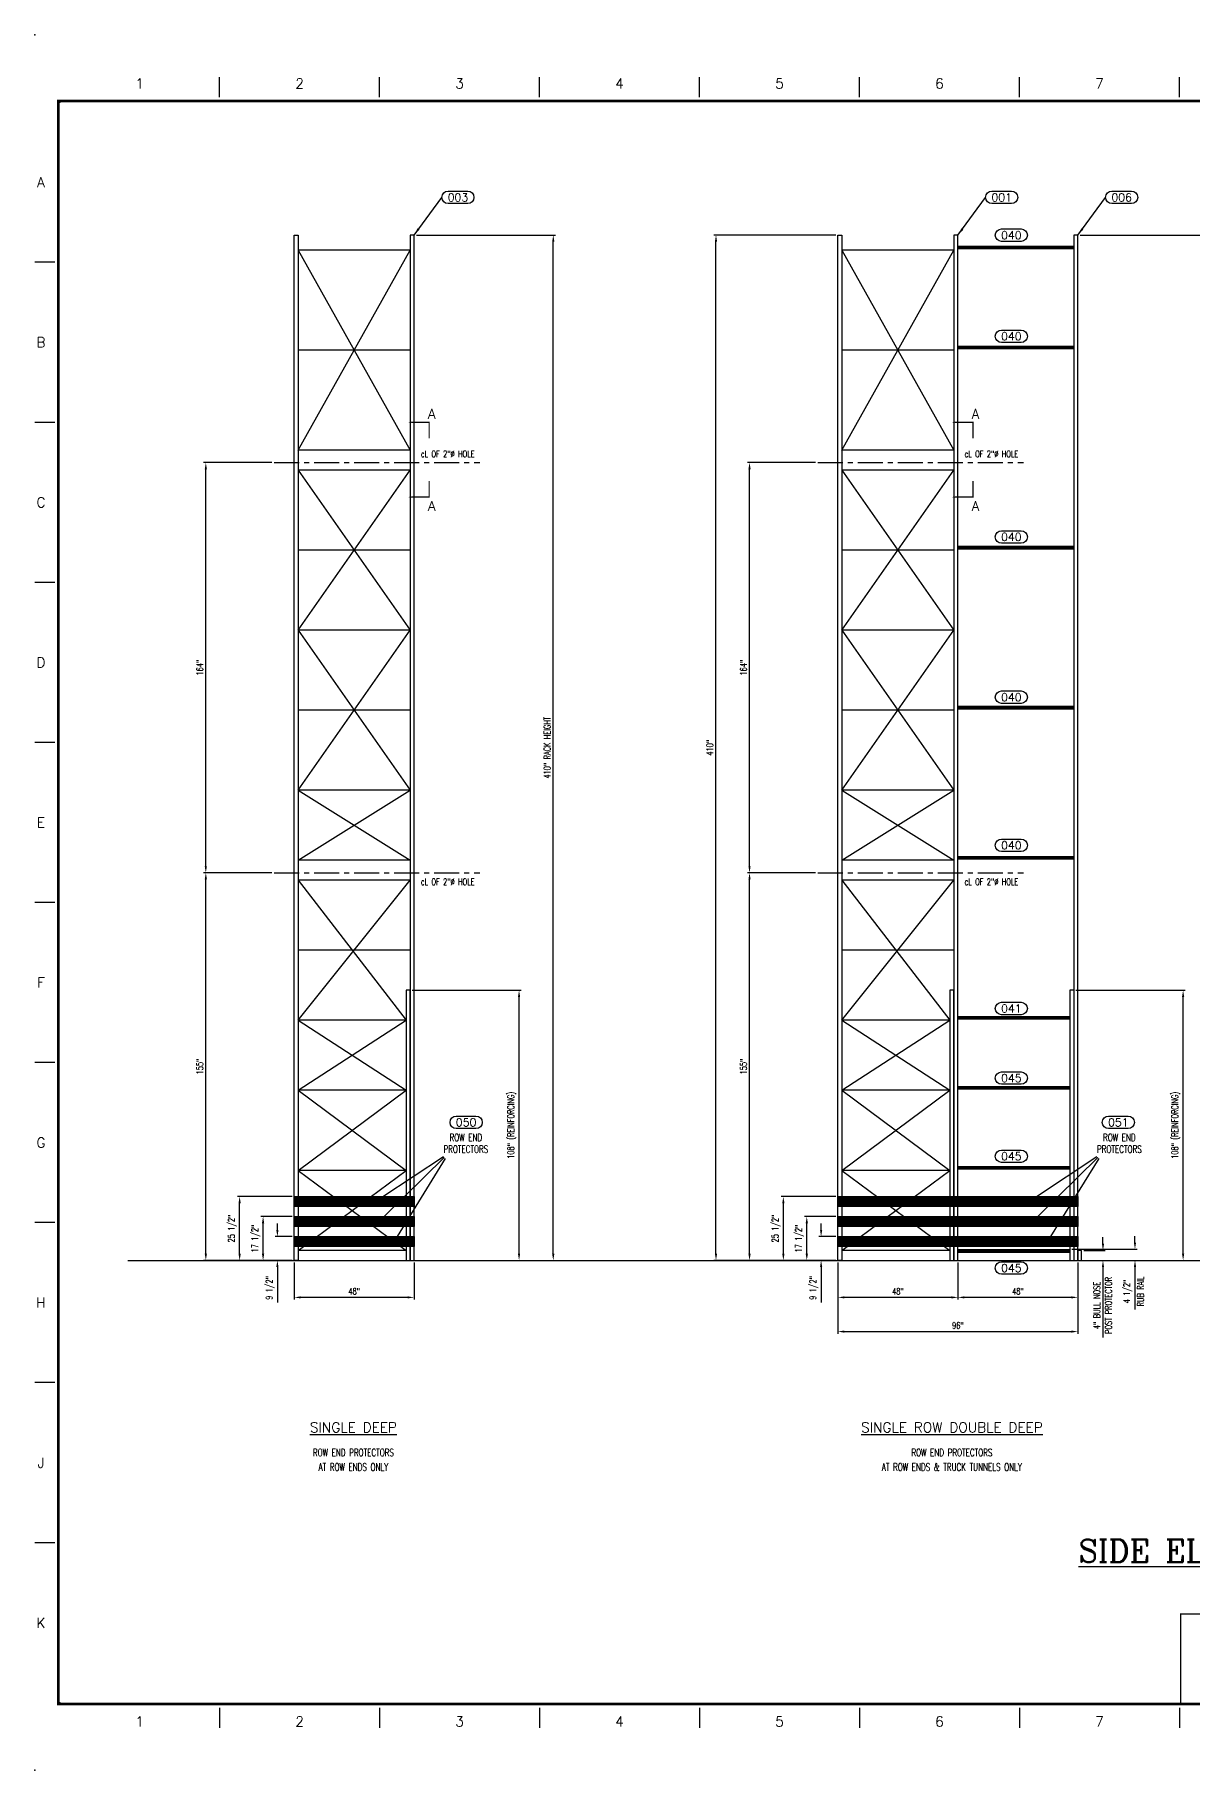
# Model space of a CAD drawing. Extents: x -10 to 1034, y -27 to 667.
# Drawn here: x -10 to 453, y -27 to 667 of the extents above; entities that cross this region are included whole.
import ezdxf
from ezdxf.enums import TextEntityAlignment as Align

# ---------------------------------------------------------------- set-up
doc = ezdxf.new("R2010")
doc.units = 0
doc.header["$LTSCALE"] = 8
doc.header["$MEASUREMENT"] = 0
doc.linetypes.add('CENTER', pattern=[2, 1.25, -0.25, 0.25, -0.25])
doc.linetypes.add('PHANTOM', pattern=[2.5, 1.25, -0.25, 0.25, -0.25, 0.25, -0.25])
doc.layers.get('0').update_dxf_attribs({"linetype": 'CONTINUOUS'})
doc.layers.get('DEFPOINTS').update_dxf_attribs({"linetype": 'CONTINUOUS'})
for name, color, linetype in [('BORD', 8, 'CONTINUOUS'), ('CENTERL', 135, 'CENTER'), ('FDIM', 2, 'CONTINUOUS'), ('OBJGREEN', 3, 'CONTINUOUS'), ('OBJRED', 1, 'CONTINUOUS'), ('OBJTHIN', 11, 'CONTINUOUS'), ('PHANTOML', 205, 'PHANTOM'), ('TEXTL', 2, 'CONTINUOUS'), ('THK', 140, 'CONTINUOUS')]:
    doc.layers.add(name, color=color, linetype=linetype)
doc.styles.add('2THIRDS', font='romans.shx', dxfattribs={"width": 0.7})
doc.styles.add('COMPLEX', font='complex')
doc.styles.add('ITALIC', font='italic')
doc.styles.add('ITALICT', font='italict', dxfattribs={"height": 24})
doc.styles.add('ROMAND', font='romand.shx')
doc.styles.add('SCRIPTC', font='SCRIPTC')
doc.styles.add('SIMPLEX', font='simplex.shx')
doc.dimstyles.new('2TFR32', dxfattribs={"dimscale": 28, "dimtxt": 0.0938, "dimasz": 0.09375, "dimexe": 0.03125, "dimexo": 0.03125, "dimgap": 0.03125, "dimtad": 1, "dimdec": 5, "dimzin": 1, "dimdsep": 46, "dimlunit": 5, "dimtxsty": '2THIRDS', "dimcen": 0.09375, "dimclrd": 256, "dimclre": 256, "dimclrt": 256, "dimadec": 0, "dimazin": 0, "dimtfac": 0.75, "dimtdec": 4, "dimtofl": 0, "dimtmove": 0, "dimatfit": 0, "dimfxl": 0, "dimfrac": 2, "dimtolj": 1, "dimtzin": 0, "dimarcsym": 0})
doc.dimstyles.new('2tfrac32$7', dxfattribs={"dimscale": 32, "dimtxt": 0.0938, "dimasz": 0.0938, "dimexe": 0.0625, "dimexo": 0.0625, "dimgap": 0.01, "dimtad": 0, "dimdec": 5, "dimzin": 1, "dimdsep": 46, "dimlunit": 5, "dimtxsty": '2THIRDS', "dimcen": 0.09375, "dimclrd": 256, "dimclre": 256, "dimclrt": 256, "dimadec": 0, "dimazin": 0, "dimtfac": 0.75, "dimtdec": 4, "dimtofl": 0, "dimtmove": 0, "dimatfit": 0, "dimfxl": 0, "dimfrac": 2, "dimtolj": 1, "dimtzin": 0, "dimarcsym": 0})

# ---------------------------------------------------------------- blocks, each defined once
blk = doc.blocks.new('sbord_d')
at = {"layer": 'BORD'}
for p, q in [((2, 20.062), (2, 20.312)), ((4, 20.062), (4, 20.312)), ((6, 20.062), (6, 20.312)), ((8, 20.062), (8, 20.312)), ((10, 20.062), (10, 20.312)), ((12, 20.062), (12, 20.312)), ((14, 20.062), (14, 20.312)), ((-0.062, 18), (-0.312, 18)), ((-0.062, 16), (-0.312, 16)), ((-0.062, 14), (-0.312, 14)), ((-0.062, 12), (-0.312, 12)), ((-0.062, 10), (-0.312, 10)), ((-0.062, 8), (-0.312, 8)), ((-0.062, 6), (-0.312, 6)), ((-0.062, 4), (-0.312, 4)), ((-0.062, 2), (-0.312, 2)), ((2, -0.062), (2, -0.312)), ((4, -0.062), (4, -0.312)), ((6, -0.062), (6, -0.312)), ((8, -0.062), (8, -0.312)), ((10, -0.062), (10, -0.312)), ((12, -0.062), (12, -0.312)), ((14, -0.062), (14, -0.312))]:
    blk.add_line(p, q, dxfattribs=at)
at = {"layer": 'BORD', "const_width": 0.0313}
blk.add_lwpolyline([(-0.016, -0.016), (32.016, -0.016), (32.016, 20.016), (-0.016, 20.016)], close=True, dxfattribs=at)
at = {"layer": 'BORD', "const_width": 0.0156}
blk.add_lwpolyline([(18.016, 1.109), (14.016, 1.109), (14.016, -0.016)], dxfattribs=at)
at = {"layer": 'TEXTL'}
for p in [(-0.312, 20.844), (0, 20), (0, 0), (-0.312, -0.844)]:
    blk.add_point(p, dxfattribs=at)
at = {"layer": 'BORD', "style": 'ROMAND'}
for s, p in [('1', (1, 20.234)), ('2', (3, 20.234)), ('3', (5, 20.234)), ('4', (7, 20.234)), ('5', (9, 20.234)), ('6', (11, 20.234)), ('7', (13, 20.234)), ('A', (-0.234, 19)), ('B', (-0.234, 17)), ('C', (-0.234, 15)), ('D', (-0.234, 13)), ('E', (-0.234, 11)), ('F', (-0.234, 9)), ('G', (-0.234, 7)), ('H', (-0.234, 5)), ('J', (-0.234, 3)), ('K', (-0.234, 1)), ('1', (1, -0.234)), ('2', (3, -0.234)), ('3', (5, -0.234)), ('4', (7, -0.234)), ('5', (9, -0.234)), ('6', (11, -0.234)), ('7', (13, -0.234))]:
    blk.add_text(s, height=0.125, dxfattribs=at).set_placement(p, align=Align.MIDDLE)
at = {"layer": 'TEXTL', "flags": 8}
for tag, height, style, p in [('TITLE1', 0.156, 'COMPLEX', (30.266, 2.776)), ('TITLE2', 0.156, 'COMPLEX', (30.266, 2.443)), ('CHK', 0.0938, 'SIMPLEX', (29.828, 0.883)), ('APP', 0.0938, 'SIMPLEX', (30.703, 0.883)), ('JOB#', 0.125, 'ROMAND', (30.12, 0.133)), ('SHT', 0.125, 'ROMAND', (31.193, 0.133)), ('REV', 0.125, 'ROMAND', (31.789, 0.133))]:
    blk.add_attdef(tag, text='', height=height, dxfattribs=dict(at, style=style)).set_placement(p, align=Align.MIDDLE)
for tag, height, style, width, p, p2 in [('CUSTOMER', 0.156, 'ITALICT', 2.333901, (28.655, 1.697), (31.867, 1.697)), ('CAPP', 0.0781, 'SIMPLEX', 1.292308, (27.588, 0.944), (27.963, 0.944)), ('CDT', 0.0781, 'SIMPLEX', 1.866, (28.071, 0.943), (28.46, 0.943)), ('SCALE', 0.0938, 'SIMPLEX', 1.702732, (31.234, 0.837), (31.941, 0.837)), ('BAPP', 0.0781, 'SIMPLEX', 1.292308, (27.588, 0.683), (27.963, 0.683)), ('BDT', 0.0781, 'SIMPLEX', 1.866, (28.071, 0.683), (28.46, 0.683)), ('AAPP', 0.0781, 'SIMPLEX', 1.275949, (27.588, 0.443), (27.963, 0.443)), ('ADT', 0.0781, 'SIMPLEX', 1.833263, (28.071, 0.443), (28.46, 0.443)), ('DATE', 0.0938, 'ITALIC', 1.795034, (28.609, 0.462), (29.315, 0.462)), ('CHKDT', 0.0938, 'SIMPLEX', 1.555556, (29.484, 0.462), (30.172, 0.462)), ('APPDT', 0.0938, 'SIMPLEX', 1.555556, (30.359, 0.462), (31.047, 0.462)), ('PLOT#', 0.0938, 'SIMPLEX', 8.555556, (31.234, 0.462), (31.922, 0.462))]:
    blk.add_attdef(tag, text='', height=height, dxfattribs=dict(at, style=style, width=width)).set_placement(p, p2, align=Align.FIT)
for tag, height, style, p in [('LOCATION', 0.125, 'COMPLEX', (30.266, 1.364)), ('REVC', 0.0781, 'SIMPLEX', (20.259, 0.945)), ('CBY', 0.0781, 'ROMAND', (26.755, 0.943)), ('CCHK', 0.0781, 'SIMPLEX', (27.255, 0.943)), ('REVB', 0.0781, 'SIMPLEX', (20.259, 0.695)), ('BBY', 0.0781, 'ROMAND', (26.755, 0.683)), ('BCHK', 0.0781, 'SIMPLEX', (27.255, 0.683)), ('REVA', 0.0781, 'SIMPLEX', (20.259, 0.445)), ('ABY', 0.0781, 'ROMAND', (26.755, 0.443)), ('ACHK', 0.0781, 'SIMPLEX', (27.255, 0.443))]:
    blk.add_attdef(tag, text='', height=height, dxfattribs=dict(at, style=style)).set_placement(p, align=Align.CENTER)
for tag, p, height, style in [('REVCDESC', (20.625, 0.943), 0.0781, 'SIMPLEX'), ('DRBY', (28.593, 0.821), 0.125, 'SCRIPTC'), ('REVBDESC', (20.625, 0.683), 0.0781, 'SIMPLEX'), ('REVADESC', (20.625, 0.443), 0.0781, 'SIMPLEX'), ('DWG#', (30.055, -0.566), 0.0938, 'ROMAND')]:
    blk.add_attdef(tag, p, '', height=height, dxfattribs=dict(at, style=style))
blk = doc.blocks.new('*D33')
at = {"layer": 'DEFPOINTS', "color": 0}
for p in [(311.37, 186.39), (304.65, 176.89), (311.37, 176.89)]:
    blk.add_point(p, dxfattribs=at)
at = {"layer": 'FDIM', "lineweight": -2}
for p, q in [((304.65, 189.02), (304.65, 191.64)), ((310.49, 186.39), (303.78, 186.39)), ((310.49, 176.89), (303.78, 176.89)), ((304.65, 174.27), (304.65, 160.09))]:
    blk.add_line(p, q, dxfattribs=at)
at = {"layer": 'FDIM'}
for points in [[(304.22, 189.02), (305.09, 189.02), (304.65, 186.39)], [(304.22, 174.27), (305.09, 174.27), (304.65, 176.89)]]:
    blk.add_solid(points, dxfattribs=at)
at = {"layer": 'FDIM', "insert": (301.78, 165.87), "char_height": 2.626, "attachment_point": 5, "rotation": 90, "style": '2THIRDS'}
blk.add_mtext('\\A1;9 1/2"', dxfattribs=at)
blk = doc.blocks.new('*D32')
at = {"layer": 'DEFPOINTS', "color": 0}
for p in [(298.92, 194.39), (311.37, 194.39), (311.37, 176.89)]:
    blk.add_point(p, dxfattribs=at)
at = {"layer": 'FDIM', "lineweight": -2}
for p, q in [((310.49, 194.39), (298.05, 194.39)), ((298.92, 179.52), (298.92, 191.77)), ((310.49, 176.89), (298.05, 176.89))]:
    blk.add_line(p, q, dxfattribs=at)
at = {"layer": 'FDIM'}
for points in [[(298.48, 191.77), (299.36, 191.77), (298.92, 194.39)], [(298.48, 179.52), (299.36, 179.52), (298.92, 176.89)]]:
    blk.add_solid(points, dxfattribs=at)
at = {"layer": 'FDIM', "insert": (296.04, 185.64), "char_height": 2.6264, "attachment_point": 5, "rotation": 90, "style": '2THIRDS'}
blk.add_mtext('\\A1;17 1/2"', dxfattribs=at)
blk = doc.blocks.new('*D31')
at = {"layer": 'DEFPOINTS', "color": 0}
for p in [(289.54, 202.39), (311.37, 202.39), (311.37, 176.89)]:
    blk.add_point(p, dxfattribs=at)
at = {"layer": 'FDIM', "lineweight": -2}
for p, q in [((310.49, 202.39), (288.67, 202.39)), ((289.54, 179.52), (289.54, 199.77)), ((310.49, 176.89), (288.67, 176.89))]:
    blk.add_line(p, q, dxfattribs=at)
at = {"layer": 'FDIM'}
for points in [[(289.11, 199.77), (289.98, 199.77), (289.54, 202.39)], [(289.11, 179.52), (289.98, 179.52), (289.54, 176.89)]]:
    blk.add_solid(points, dxfattribs=at)
at = {"layer": 'FDIM', "insert": (286.67, 189.64), "char_height": 2.6264, "attachment_point": 5, "rotation": 90, "style": '2THIRDS'}
blk.add_mtext('\\A1;25 1/2"', dxfattribs=at)
blk = doc.blocks.new('*D30')
at = {"layer": 'DEFPOINTS', "color": 0}
for p in [(408.87, 180.89), (408.87, 176.89), (417.42, 176.89)]:
    blk.add_point(p, dxfattribs=at)
at = {"layer": 'FDIM', "lineweight": -2}
for p, q in [((409.74, 180.89), (418.3, 180.89)), ((417.42, 183.52), (417.42, 186.14)), ((409.74, 176.89), (418.3, 176.89)), ((417.42, 174.27), (417.42, 146.08))]:
    blk.add_line(p, q, dxfattribs=at)
at = {"layer": 'FDIM'}
for points in [[(416.99, 183.52), (417.86, 183.52), (417.42, 180.89)], [(416.99, 174.27), (417.86, 174.27), (417.42, 176.89)]]:
    blk.add_solid(points, dxfattribs=at)
at = {"layer": 'FDIM', "char_height": 2.6264, "attachment_point": 5, "rotation": 90, "style": '2THIRDS'}
for s, insert in [('\\A1;4" BULL NOSE', (414.99, 158.86)), ('\\A1;POST PROTECTOR', (419.61, 158.86))]:
    blk.add_mtext(s, dxfattribs=dict(at, insert=insert))
blk = doc.blocks.new('*D29')
at = {"layer": 'DEFPOINTS', "color": 0}
for p in [(404.12, 181.39), (407.37, 176.89), (430.23, 176.89)]:
    blk.add_point(p, dxfattribs=at)
at = {"layer": 'FDIM', "lineweight": -2}
for p, q in [((404.99, 181.39), (431.1, 181.39)), ((430.23, 184.02), (430.23, 186.64)), ((408.24, 176.89), (431.1, 176.89)), ((430.23, 174.27), (430.23, 157.29))]:
    blk.add_line(p, q, dxfattribs=at)
at = {"layer": 'FDIM'}
for points in [[(429.79, 184.02), (430.67, 184.02), (430.23, 181.39)], [(429.79, 174.27), (430.67, 174.27), (430.23, 176.89)]]:
    blk.add_solid(points, dxfattribs=at)
at = {"layer": 'FDIM', "attachment_point": 5, "rotation": 90, "style": '2THIRDS'}
for s, insert, char_height in [('\\A1;4 1/2"', (427.35, 164.46), 2.626), ('\\A1;RUB RAIL', (432.42, 164.46), 2.6264)]:
    blk.add_mtext(s, dxfattribs=dict(at, insert=insert, char_height=char_height))
blk = doc.blocks.new('*D28')
at = {"layer": 'DEFPOINTS', "color": 0}
for p in [(311.37, 176.89), (407.37, 176.89), (407.37, 148.42)]:
    blk.add_point(p, dxfattribs=at)
at = {"layer": 'FDIM', "lineweight": -2}
for p, q in [((311.37, 176.02), (311.37, 147.54)), ((407.37, 176.02), (407.37, 147.54)), ((313.99, 148.42), (404.74, 148.42))]:
    blk.add_line(p, q, dxfattribs=at)
at = {"layer": 'FDIM'}
for points in [[(313.99, 148.86), (313.99, 147.98), (311.37, 148.42)], [(404.74, 148.86), (404.74, 147.98), (407.37, 148.42)]]:
    blk.add_solid(points, dxfattribs=at)
at = {"layer": 'FDIM', "insert": (359.37, 150.86), "char_height": 2.626, "attachment_point": 5, "style": '2THIRDS'}
blk.add_mtext('\\A1;96"', dxfattribs=at)
blk = doc.blocks.new('*D27')
at = {"layer": 'DEFPOINTS', "color": 0}
for p in [(311.37, 176.89), (359.37, 176.89), (311.37, 162.1)]:
    blk.add_point(p, dxfattribs=at)
at = {"layer": 'FDIM', "lineweight": -2}
for p, q in [((311.37, 176.02), (311.37, 161.22)), ((359.37, 176.02), (359.37, 161.22)), ((356.74, 162.1), (313.99, 162.1))]:
    blk.add_line(p, q, dxfattribs=at)
at = {"layer": 'FDIM'}
for points in [[(313.99, 162.53), (313.99, 161.66), (311.37, 162.1)], [(356.74, 162.53), (356.74, 161.66), (359.37, 162.1)]]:
    blk.add_solid(points, dxfattribs=at)
at = {"layer": 'FDIM', "insert": (335.37, 164.53), "char_height": 2.626, "attachment_point": 5, "style": '2THIRDS'}
blk.add_mtext('\\A1;48"', dxfattribs=at)
blk = doc.blocks.new('*D26')
at = {"layer": 'DEFPOINTS', "color": 0}
for p in [(359.37, 176.89), (407.37, 176.89), (359.37, 162.1)]:
    blk.add_point(p, dxfattribs=at)
at = {"layer": 'FDIM', "lineweight": -2}
for p, q in [((359.37, 176.02), (359.37, 161.22)), ((407.37, 176.02), (407.37, 161.22)), ((404.74, 162.1), (361.99, 162.1))]:
    blk.add_line(p, q, dxfattribs=at)
at = {"layer": 'FDIM'}
for points in [[(361.99, 162.53), (361.99, 161.66), (359.37, 162.1)], [(404.74, 162.53), (404.74, 161.66), (407.37, 162.1)]]:
    blk.add_solid(points, dxfattribs=at)
at = {"layer": 'FDIM', "insert": (383.37, 164.53), "char_height": 2.626, "attachment_point": 5, "style": '2THIRDS'}
blk.add_mtext('\\A1;48"', dxfattribs=at)
blk = doc.blocks.new('UPRT-48-410')
for p, q in [((-1.625, 404), (-46.375, 404)), ((-46.375, 404), (-1.625, 324)), ((-46.375, 324), (-1.625, 404)), ((-1.625, 364), (-46.375, 364)), ((-1.625, 324), (-46.375, 324)), ((-1.625, 316), (-46.375, 316)), ((-46.375, 316), (-1.625, 252)), ((-46.375, 252), (-1.625, 316)), ((-1.625, 284), (-46.375, 284)), ((-46.375, 188), (-1.625, 252)), ((-46.375, 252), (-1.625, 188)), ((-1.625, 252), (-46.375, 252)), ((-1.625, 220), (-46.375, 220)), ((-1.625, 188), (-46.375, 188)), ((-46.375, 160), (-1.625, 188)), ((-46.375, 188), (-1.625, 160)), ((-1.625, 160), (-46.375, 160)), ((-46.375, 96), (-1.625, 152)), ((-46.375, 152), (-3.25, 96)), ((-1.625, 152), (-46.375, 152)), ((-1.625, 124), (-46.375, 124)), ((-3.25, 96), (-46.375, 96)), ((-46.375, 96), (-3.25, 68)), ((-46.375, 68), (-3.25, 96)), ((-46.375, 36), (-3.25, 68)), ((-46.375, 68), (-3.25, 36)), ((-3.25, 68), (-46.375, 68)), ((-3.25, 36), (-46.375, 36)), ((-46.375, 36), (-3.25, 4)), ((-46.375, 4), (-3.25, 36)), ((-3.25, 4), (-46.375, 4))]:
    blk.add_line(p, q)
for points in [[(-46.375, 0), (-48, 0), (-48, 410), (-46.375, 410)], [(-1.625, 0), (0, 0), (0, 410), (-1.625, 410)], [(-3.25, 0), (-1.625, 0), (-1.625, 108), (-3.25, 108)]]:
    blk.add_lwpolyline(points, close=True)
blk = doc.blocks.new('DBL-DP')
for points in [[(48, 0), (48, 410), (46.375, 410), (46.375, 0, -0.1326855)], [(46.375, 108), (44.75, 108), (44.75, 0, -0.1326855)]]:
    blk.add_lwpolyline(points, format="xyb")
at = {"layer": 'OBJTHIN', "const_width": 1.5}
for points in [[(46.375, 405), (0, 405)], [(46.375, 365), (0, 365)], [(46.375, 285), (0, 285)], [(46.375, 221), (0, 221)], [(46.375, 161), (0, 161)], [(44.75, 97), (0, 97)], [(0, 69), (44.75, 69)], [(0, 37), (44.75, 37)], [(0, 3.75), (44.75, 3.75)]]:
    blk.add_lwpolyline(points, dxfattribs=at)
blk.add_blockref('UPRT-48-410', (0, 0))
blk = doc.blocks.new('*D25')
at = {"layer": 'DEFPOINTS', "color": 0}
for p in [(262.59, 586.89), (311.37, 586.89), (311.37, 176.89)]:
    blk.add_point(p, dxfattribs=at)
at = {"layer": 'FDIM', "lineweight": -2}
for p, q in [((310.49, 586.89), (261.72, 586.89)), ((262.59, 179.52), (262.59, 584.27)), ((310.49, 176.89), (261.72, 176.89))]:
    blk.add_line(p, q, dxfattribs=at)
at = {"layer": 'FDIM'}
for points in [[(262.15, 584.27), (263.03, 584.27), (262.59, 586.89)], [(262.15, 179.52), (263.03, 179.52), (262.59, 176.89)]]:
    blk.add_solid(points, dxfattribs=at)
at = {"layer": 'FDIM', "insert": (260.15, 381.89), "char_height": 2.626, "attachment_point": 5, "rotation": 90, "style": '2THIRDS'}
blk.add_mtext('\\A1;410"', dxfattribs=at)
blk = doc.blocks.new('*D24')
at = {"layer": 'DEFPOINTS', "color": 0}
for p in [(407.37, 586.89), (463.16, 586.89), (372.37, 176.89)]:
    blk.add_point(p, dxfattribs=at)
at = {"layer": 'FDIM', "lineweight": -2}
for p, q in [((408.24, 586.89), (464.04, 586.89)), ((463.16, 179.52), (463.16, 584.27)), ((373.24, 176.89), (464.04, 176.89))]:
    blk.add_line(p, q, dxfattribs=at)
at = {"layer": 'FDIM'}
for points in [[(462.73, 584.27), (463.6, 584.27), (463.16, 586.89)], [(462.73, 179.52), (463.6, 179.52), (463.16, 176.89)]]:
    blk.add_solid(points, dxfattribs=at)
at = {"layer": 'FDIM', "insert": (460.72, 381.89), "char_height": 2.6264, "attachment_point": 5, "rotation": 90, "style": '2THIRDS'}
blk.add_mtext('\\A1;410" RACK HEIGHT ', dxfattribs=at)
blk = doc.blocks.new('*D23')
at = {"layer": 'DEFPOINTS', "color": 0}
for p in [(405.74, 284.89), (449.48, 284.89), (372.37, 176.89)]:
    blk.add_point(p, dxfattribs=at)
at = {"layer": 'FDIM', "lineweight": -2}
for p, q in [((406.62, 284.89), (450.35, 284.89)), ((449.48, 179.52), (449.48, 282.27)), ((373.24, 176.89), (450.35, 176.89))]:
    blk.add_line(p, q, dxfattribs=at)
at = {"layer": 'FDIM'}
for points in [[(449.04, 282.27), (449.92, 282.27), (449.48, 284.89)], [(449.04, 179.52), (449.92, 179.52), (449.48, 176.89)]]:
    blk.add_solid(points, dxfattribs=at)
at = {"layer": 'FDIM', "insert": (446.6, 230.89), "char_height": 2.6264, "attachment_point": 5, "rotation": 90, "style": '2THIRDS'}
blk.add_mtext('\\A1;108" (REINFORCING) ', dxfattribs=at)
blk = doc.blocks.new('*D22')
at = {"layer": 'DEFPOINTS', "color": 0}
for p in [(276.01, 331.89), (303.34, 331.89), (311.37, 176.89)]:
    blk.add_point(p, dxfattribs=at)
at = {"layer": 'FDIM', "lineweight": -2}
for p, q in [((302.46, 331.89), (275.14, 331.89)), ((276.01, 179.52), (276.01, 329.27)), ((310.49, 176.89), (275.14, 176.89))]:
    blk.add_line(p, q, dxfattribs=at)
at = {"layer": 'FDIM'}
for points in [[(275.57, 329.27), (276.45, 329.27), (276.01, 331.89)], [(275.57, 179.52), (276.45, 179.52), (276.01, 176.89)]]:
    blk.add_solid(points, dxfattribs=at)
at = {"layer": 'FDIM', "insert": (273.57, 254.39), "char_height": 2.626, "attachment_point": 5, "rotation": 90, "style": '2THIRDS'}
blk.add_mtext('\\A1;155"', dxfattribs=at)
blk = doc.blocks.new('*D21')
at = {"layer": 'DEFPOINTS', "color": 0}
for p in [(276.01, 495.89), (303.34, 495.89), (303.34, 331.89)]:
    blk.add_point(p, dxfattribs=at)
at = {"layer": 'FDIM', "lineweight": -2}
for p, q in [((302.46, 495.89), (275.14, 495.89)), ((276.01, 334.52), (276.01, 493.27)), ((302.46, 331.89), (275.14, 331.89))]:
    blk.add_line(p, q, dxfattribs=at)
at = {"layer": 'FDIM'}
for points in [[(275.57, 493.27), (276.45, 493.27), (276.01, 495.89)], [(275.57, 334.52), (276.45, 334.52), (276.01, 331.89)]]:
    blk.add_solid(points, dxfattribs=at)
at = {"layer": 'FDIM', "insert": (273.57, 413.89), "char_height": 2.626, "attachment_point": 5, "rotation": 90, "style": '2THIRDS'}
blk.add_mtext('\\A1;164"', dxfattribs=at)
blk = doc.blocks.new('*D35')
at = {"layer": 'DEFPOINTS', "color": 0}
for p in [(58.47, 495.89), (85.79, 495.89), (85.79, 331.89)]:
    blk.add_point(p, dxfattribs=at)
at = {"layer": 'FDIM', "lineweight": -2}
for p, q in [((84.92, 495.89), (57.59, 495.89)), ((58.47, 334.52), (58.47, 493.27)), ((84.92, 331.89), (57.59, 331.89))]:
    blk.add_line(p, q, dxfattribs=at)
at = {"layer": 'FDIM'}
for points in [[(58.03, 493.27), (58.91, 493.27), (58.47, 495.89)], [(58.03, 334.52), (58.91, 334.52), (58.47, 331.89)]]:
    blk.add_solid(points, dxfattribs=at)
at = {"layer": 'FDIM', "insert": (56.03, 413.89), "char_height": 2.626, "attachment_point": 5, "rotation": 90, "style": '2THIRDS'}
blk.add_mtext('\\A1;164"', dxfattribs=at)
blk = doc.blocks.new('*D34')
at = {"layer": 'DEFPOINTS', "color": 0}
for p in [(58.47, 331.89), (85.79, 331.89), (93.83, 176.89)]:
    blk.add_point(p, dxfattribs=at)
at = {"layer": 'FDIM', "lineweight": -2}
for p, q in [((84.92, 331.89), (57.59, 331.89)), ((58.47, 179.52), (58.47, 329.27)), ((92.95, 176.89), (57.59, 176.89))]:
    blk.add_line(p, q, dxfattribs=at)
at = {"layer": 'FDIM'}
for points in [[(58.03, 329.27), (58.91, 329.27), (58.47, 331.89)], [(58.03, 179.52), (58.91, 179.52), (58.47, 176.89)]]:
    blk.add_solid(points, dxfattribs=at)
at = {"layer": 'FDIM', "insert": (56.03, 254.39), "char_height": 2.626, "attachment_point": 5, "rotation": 90, "style": '2THIRDS'}
blk.add_mtext('\\A1;155"', dxfattribs=at)
blk = doc.blocks.new('*D41')
at = {"layer": 'DEFPOINTS', "color": 0}
for p in [(140.2, 284.89), (183.8, 284.89), (141.83, 176.89)]:
    blk.add_point(p, dxfattribs=at)
at = {"layer": 'FDIM', "lineweight": -2}
for p, q in [((141.08, 284.89), (184.67, 284.89)), ((183.8, 179.52), (183.8, 282.27)), ((142.7, 176.89), (184.67, 176.89))]:
    blk.add_line(p, q, dxfattribs=at)
at = {"layer": 'FDIM'}
for points in [[(183.36, 282.27), (184.24, 282.27), (183.8, 284.89)], [(183.36, 179.52), (184.24, 179.52), (183.8, 176.89)]]:
    blk.add_solid(points, dxfattribs=at)
at = {"layer": 'FDIM', "insert": (180.92, 230.89), "char_height": 2.6264, "attachment_point": 5, "rotation": 90, "style": '2THIRDS'}
blk.add_mtext('\\A1;108" (REINFORCING) ', dxfattribs=at)
blk = doc.blocks.new('*D40')
at = {"layer": 'DEFPOINTS', "color": 0}
for p in [(141.83, 586.89), (197.48, 586.89), (141.83, 176.89)]:
    blk.add_point(p, dxfattribs=at)
at = {"layer": 'FDIM', "lineweight": -2}
for p, q in [((142.7, 586.89), (198.36, 586.89)), ((197.48, 179.52), (197.48, 584.27)), ((142.7, 176.89), (198.36, 176.89))]:
    blk.add_line(p, q, dxfattribs=at)
at = {"layer": 'FDIM'}
for points in [[(197.04, 584.27), (197.92, 584.27), (197.48, 586.89)], [(197.04, 179.52), (197.92, 179.52), (197.48, 176.89)]]:
    blk.add_solid(points, dxfattribs=at)
at = {"layer": 'FDIM', "insert": (195.04, 381.89), "char_height": 2.6264, "attachment_point": 5, "rotation": 90, "style": '2THIRDS'}
blk.add_mtext('\\A1;410" RACK HEIGHT ', dxfattribs=at)
blk = doc.blocks.new('*D39')
at = {"layer": 'DEFPOINTS', "color": 0}
for p in [(93.83, 176.89), (141.83, 176.89), (93.83, 162.1)]:
    blk.add_point(p, dxfattribs=at)
at = {"layer": 'FDIM', "lineweight": -2}
for p, q in [((93.83, 176.02), (93.83, 161.22)), ((141.83, 176.02), (141.83, 161.22)), ((139.2, 162.1), (96.45, 162.1))]:
    blk.add_line(p, q, dxfattribs=at)
at = {"layer": 'FDIM'}
for points in [[(96.45, 162.53), (96.45, 161.66), (93.83, 162.1)], [(139.2, 162.53), (139.2, 161.66), (141.83, 162.1)]]:
    blk.add_solid(points, dxfattribs=at)
at = {"layer": 'FDIM', "insert": (117.83, 164.53), "char_height": 2.626, "attachment_point": 5, "style": '2THIRDS'}
blk.add_mtext('\\A1;48"', dxfattribs=at)
blk = doc.blocks.new('*D38')
at = {"layer": 'DEFPOINTS', "color": 0}
for p in [(72, 202.39), (93.83, 202.39), (93.83, 176.89)]:
    blk.add_point(p, dxfattribs=at)
at = {"layer": 'FDIM', "lineweight": -2}
for p, q in [((92.95, 202.39), (71.13, 202.39)), ((72, 179.52), (72, 199.77)), ((92.95, 176.89), (71.13, 176.89))]:
    blk.add_line(p, q, dxfattribs=at)
at = {"layer": 'FDIM'}
for points in [[(71.56, 199.77), (72.44, 199.77), (72, 202.39)], [(71.56, 179.52), (72.44, 179.52), (72, 176.89)]]:
    blk.add_solid(points, dxfattribs=at)
at = {"layer": 'FDIM', "insert": (69.13, 189.64), "char_height": 2.6264, "attachment_point": 5, "rotation": 90, "style": '2THIRDS'}
blk.add_mtext('\\A1;25 1/2"', dxfattribs=at)
blk = doc.blocks.new('*D37')
at = {"layer": 'DEFPOINTS', "color": 0}
for p in [(81.38, 194.39), (93.83, 194.39), (93.83, 176.89)]:
    blk.add_point(p, dxfattribs=at)
at = {"layer": 'FDIM', "lineweight": -2}
for p, q in [((92.95, 194.39), (80.5, 194.39)), ((81.38, 179.52), (81.38, 191.77)), ((92.95, 176.89), (80.5, 176.89))]:
    blk.add_line(p, q, dxfattribs=at)
at = {"layer": 'FDIM'}
for points in [[(80.94, 191.77), (81.82, 191.77), (81.38, 194.39)], [(80.94, 179.52), (81.82, 179.52), (81.38, 176.89)]]:
    blk.add_solid(points, dxfattribs=at)
at = {"layer": 'FDIM', "insert": (78.5, 185.64), "char_height": 2.6264, "attachment_point": 5, "rotation": 90, "style": '2THIRDS'}
blk.add_mtext('\\A1;17 1/2"', dxfattribs=at)
blk = doc.blocks.new('*D36')
at = {"layer": 'DEFPOINTS', "color": 0}
for p in [(93.83, 186.39), (87.11, 176.89), (93.83, 176.89)]:
    blk.add_point(p, dxfattribs=at)
at = {"layer": 'FDIM', "lineweight": -2}
for p, q in [((87.11, 189.02), (87.11, 191.64)), ((92.95, 186.39), (86.24, 186.39)), ((92.95, 176.89), (86.24, 176.89)), ((87.11, 174.27), (87.11, 160.09))]:
    blk.add_line(p, q, dxfattribs=at)
at = {"layer": 'FDIM'}
for points in [[(86.67, 189.02), (87.55, 189.02), (87.11, 186.39)], [(86.67, 174.27), (87.55, 174.27), (87.11, 176.89)]]:
    blk.add_solid(points, dxfattribs=at)
at = {"layer": 'FDIM', "insert": (84.23, 165.87), "char_height": 2.626, "attachment_point": 5, "rotation": 90, "style": '2THIRDS'}
blk.add_mtext('\\A1;9 1/2"', dxfattribs=at)

msp = doc.modelspace()

# ---------------------------------------------------------------- hatches: boundary and pattern name
at = {"layer": 'OBJTHIN'}
h = msp.add_hatch(dxfattribs=at)
h.set_pattern_fill('ANSI31', color=256, scale=3, style=0)
h.set_pattern_definition([(135, (829.2411, 29.51692), (0.26516504, 0.26516504), [])])
h.paths.add_polyline_path([(141.82658, 198.393041), (93.82658, 198.393041), (93.82658, 202.393041), (141.82658, 202.393041)])
h = msp.add_hatch(dxfattribs=at)
h.set_pattern_fill('ANSI31', color=256, scale=3, style=0)
h.set_pattern_definition([(135, (1046.7834, 29.51692), (0.26516504, 0.26516504), [])])
h.paths.add_polyline_path([(407.368908, 198.393041), (311.368908, 198.393041), (311.368908, 202.393041), (407.368908, 202.393041)])
h = msp.add_hatch(dxfattribs=at)
h.set_pattern_fill('ANSI31', color=256, scale=3, style=0)
h.set_pattern_definition([(135, (829.2411, 21.51692), (0.26516504, 0.26516504), [])])
h.paths.add_polyline_path([(141.82658, 190.393041), (93.82658, 190.393041), (93.82658, 194.393041), (141.82658, 194.393041)])
h = msp.add_hatch(dxfattribs=at)
h.set_pattern_fill('ANSI31', color=256, scale=3, style=0)
h.set_pattern_definition([(135, (1046.7834, 21.51692), (0.26516504, 0.26516504), [])])
h.paths.add_polyline_path([(407.368908, 190.393041), (311.368908, 190.393041), (311.368908, 194.393041), (407.368908, 194.393041)])
h = msp.add_hatch(dxfattribs=at)
h.set_pattern_fill('ANSI31', color=256, scale=3, style=0)
h.set_pattern_definition([(135, (829.2411, 13.51692), (0.26516504, 0.26516504), [])])
h.paths.add_polyline_path([(141.82658, 182.393041), (93.82658, 182.393041), (93.82658, 186.393041), (141.82658, 186.393041)])
h = msp.add_hatch(dxfattribs=at)
h.set_pattern_fill('ANSI31', color=256, scale=3, style=0)
h.set_pattern_definition([(135, (1046.7834, 13.51692), (0.26516504, 0.26516504), [])])
h.paths.add_polyline_path([(407.368908, 182.393041), (311.368908, 182.393041), (311.368908, 186.393041), (407.368908, 186.393041)])

# ---------------------------------------------------------------- linework, layer by layer
at = {"layer": 'CENTERL'}
for p, q in [((85.793896, 495.892948), (168.142508, 495.892948)), ((303.336224, 495.892948), (385.684835, 495.892948)), ((85.793896, 331.892948), (168.142508, 331.892948)), ((303.336224, 331.892948), (385.684835, 331.892948))]:
    msp.add_line(p, q, dxfattribs=at)
at = {"layer": 'FDIM'}
for p, q in [((129.30093, 202.393041), (153.50402, 218.490483)), ((153.864073, 218.047224), (129.83126, 194.393041)), ((135.134561, 186.393041), (154.425051, 217.599582)), ((390.776585, 202.393041), (414.979675, 218.490483)), ((415.339729, 218.047224), (391.306915, 194.393041)), ((396.610216, 186.393041), (415.900706, 217.599582))]:
    msp.add_line(p, q, dxfattribs=at)
for points in [[(155.397999, 599.457922, -1), (155.397999, 604.441521), (163.274994, 604.441521, -1), (163.274994, 599.457922)], [(372.940326, 599.457922, -1), (372.940326, 604.441521), (380.817322, 604.441521, -1), (380.817322, 599.457922)], [(420.940326, 599.457922, -1), (420.940326, 604.441521), (428.817322, 604.441521, -1), (428.817322, 599.457922)], [(376.80725, 584.335399, -1), (376.80725, 589.318999), (384.684245, 589.318999, -1), (384.684245, 584.335399)], [(376.80725, 543.929587, -1), (376.80725, 548.913186), (384.684245, 548.913186, -1), (384.684245, 543.929587)], [(376.80725, 463.685587, -1), (376.80725, 468.669186), (384.684245, 468.669186, -1), (384.684245, 463.685587)], [(376.80725, 399.603876, -1), (376.80725, 404.587476), (384.684245, 404.587476, -1), (384.684245, 399.603876)], [(376.80725, 340.37306, -1), (376.80725, 345.356659), (384.684245, 345.356659, -1), (384.684245, 340.37306)], [(376.80725, 275.115421, -1), (376.80725, 280.09902), (384.684245, 280.09902, -1), (384.684245, 275.115421)], [(376.80725, 247.301202, -1), (376.80725, 252.284801), (384.684245, 252.284801, -1), (384.684245, 247.301202)], [(158.674748, 229.590932, -1), (158.674748, 234.574531), (166.551743, 234.574531, -1), (166.551743, 229.590932)], [(419.613761, 229.590932, -1), (419.613761, 234.574531), (427.490757, 234.574531, -1), (427.490757, 229.590932)], [(376.80725, 216.043447, -1), (376.80725, 221.027046), (384.684245, 221.027046, -1), (384.684245, 216.043447)], [(376.80725, 171.339608, -1), (376.80725, 176.323208), (384.684245, 176.323208, -1), (384.684245, 171.339608)]]:
    msp.add_lwpolyline(points, format="xyb", close=True, dxfattribs=at)
at = {"layer": 'OBJRED'}
for points in [[(141.82658, 198.393041), (93.82658, 198.393041), (93.82658, 202.393041), (141.82658, 202.393041)], [(407.368908, 198.393041), (311.368908, 198.393041), (311.368908, 202.393041), (407.368908, 202.393041)], [(141.82658, 190.393041), (93.82658, 190.393041), (93.82658, 194.393041), (141.82658, 194.393041)], [(407.368908, 190.393041), (311.368908, 190.393041), (311.368908, 194.393041), (407.368908, 194.393041)], [(141.82658, 182.393041), (93.82658, 182.393041), (93.82658, 186.393041), (141.82658, 186.393041)], [(407.368908, 182.393041), (311.368908, 182.393041), (311.368908, 186.393041), (407.368908, 186.393041)], [(407.368908, 176.893041), (408.868908, 176.893041), (408.868908, 180.893041), (407.368908, 180.893041)]]:
    msp.add_lwpolyline(points, close=True, dxfattribs=at)
at = {"layer": 'PHANTOML'}
for points in [[(139.335968, 512.030783, 0, 1.536, 0), (143.879968, 512.030783, 0.512, 0.512, 0), (147.823075, 512.033319, 0.512, 0.512, 0), (147.823075, 505.60022, 0.512, 0.512, 0)], [(356.878296, 512.030783, 0, 1.536, 0), (361.422296, 512.030783, 0.512, 0.512, 0), (365.365403, 512.033319, 0.512, 0.512, 0), (365.365403, 505.60022, 0.512, 0.512, 0)], [(147.823075, 488.553564, 0.512, 0.512, 0), (147.823075, 482.120465, 0.512, 0.512, 0), (143.879968, 482.120465, 1.536, 0, 0), (139.335968, 482.120465, 0, 0, 0)], [(365.365403, 488.553564, 0.512, 0.512, 0), (365.365403, 482.120465, 0.512, 0.512, 0), (361.422296, 482.120465, 1.536, 0, 0), (356.878296, 482.120465, 0, 0, 0)]]:
    msp.add_lwpolyline(points, format="xyseb", dxfattribs=at)
at = {"layer": 'THK'}
msp.add_line((27.324657, 176.893041), (855.654365, 176.893041), dxfattribs=at)

# ---------------------------------------------------------------- block references
at = {"layer": 'FDIM', "xscale": 32, "yscale": 32, "zscale": 32}
msp.add_blockref('sbord_d', (0, 0), dxfattribs=at)
at = {"layer": 'OBJGREEN'}
for name, p in [('UPRT-48-410', (141.82658, 176.893041)), ('DBL-DP', (359.368908, 176.893041))]:
    msp.add_blockref(name, p, dxfattribs=at)

# ---------------------------------------------------------------- texts
at = {"layer": 'FDIM', "style": 'SIMPLEX'}
for s, p in [('003', (159.336496, 601.949721)), ('001', (376.878824, 601.949721)), ('006', (424.878824, 601.949721)), ('040', (380.745747, 586.827199)), ('040', (380.745747, 546.421387)), ('040', (380.745747, 466.177387)), ('040', (380.745747, 402.095676)), ('040', (380.745747, 342.864859)), ('041', (380.745747, 277.607221)), ('045', (380.745747, 249.793001)), ('050', (162.613246, 232.082731)), ('051', (423.552259, 232.082731)), ('045', (380.745747, 218.535246)), ('045', (380.745747, 173.831408))]:
    msp.add_text(s, height=3.2, dxfattribs=at).set_placement(p, align=Align.MIDDLE)
at = {"layer": 'FDIM'}
for s, height, style, p in [('A', 3.93216, 'ROMAND', (148.844673, 513.424507)), ('A', 3.93216, 'ROMAND', (366.387, 513.424507)), ('A', 3.93216, 'ROMAND', (148.844673, 476.597296)), ('A', 3.93216, 'ROMAND', (366.387, 476.597296)), ('%%uSINGLE DEEP', 4, 'COMPLEX', (117.531098, 108.122561)), ('%%uSINGLE ROW DOUBLE DEEP', 4, 'COMPLEX', (356.977624, 108.122561))]:
    msp.add_text(s, height=height, dxfattribs=dict(at, style=style)).set_placement(p, align=Align.CENTER)
at = {"layer": 'FDIM', "style": '2THIRDS', "width": 0.7}
for s, height, p in [('cL OF 2"%%c HOLE', 2.625, (155.269547, 498.043267)), ('cL OF 2"%%c HOLE', 2.625, (372.811874, 498.043267)), ('cL OF 2"%%c HOLE', 2.625, (155.269547, 326.99103)), ('cL OF 2"%%c HOLE', 2.625, (372.811874, 326.99103)), ('ROW END PROTECTORS', 3, (117.531098, 98.548924)), ('ROW END PROTECTORS', 3, (356.977624, 98.548924)), ('AT ROW ENDS ONLY', 3, (117.531098, 92.758526)), ('AT ROW ENDS & TRUCK TUNNELS ONLY', 3, (356.977624, 92.758526))]:
    msp.add_text(s, height=height, dxfattribs=at).set_placement(p, align=Align.CENTER)
for s, p in [('PROTECTORS', (162.500451, 221.371003)), ('ROW END', (162.500451, 226.030985)), ('PROTECTORS', (423.976106, 221.371003)), ('ROW END', (423.976106, 226.030985))]:
    msp.add_text(s, height=3, dxfattribs=at).set_placement(p, align=Align.MIDDLE)
at = {"layer": 'FDIM', "style": 'COMPLEX'}
msp.add_text('%%uSIDE ELEVATIONS', height=9, dxfattribs=at).set_placement((407.662701, 56.258108))

# ---------------------------------------------------------------- dimensions: what is measured, and where the dimension line sits
at = {"layer": 'FDIM'}
for base, p1, p2, text, picture, middle in [((197.482332, 586.893041), (141.82658, 176.893041), (141.82658, 586.893041), '<> RACK HEIGHT ', '*D40', (195.043999, 381.893041)), ((463.163148, 586.893041), (372.368908, 176.893041), (407.368908, 586.893041), '<> RACK HEIGHT ', '*D24', (460.724815, 381.893041)), ((183.798788, 284.893041), (141.82658, 176.893041), (140.20158, 284.893041), '<> (REINFORCING) ', '*D41', (180.922722, 230.893041)), ((449.479604, 284.893041), (372.368908, 176.893041), (405.743908, 284.893041), '<> (REINFORCING) ', '*D23', (446.603538, 230.893041)), ((430.227796, 176.893041), (404.118908, 181.393041), (407.368908, 176.893041), '<>\\XRUB RAIL', '*D29', (430.227796, 164.464681)), ((417.424524, 176.893041), (408.868908, 180.893041), (408.868908, 176.893041), '<> BULL NOSE\\XPOST PROTECTOR', '*D30', (417.424524, 158.861694))]:
    dim = msp.add_linear_dim(base=base, p1=p1, p2=p2, angle=90, text=text, dimstyle='2TFR32', override={"dimpost": '"'}, dxfattribs=at)
    dim.commit()
    dim.dimension.update_dxf_attribs({"geometry": picture, "text_midpoint": middle})
dim = msp.add_linear_dim(base=(262.592006, 586.893041), p1=(311.368908, 176.893041), p2=(311.368908, 586.893041), angle=90, dimstyle='2TFR32', override={"dimpost": '"'}, dxfattribs=at)
dim.commit()
dim.dimension.update_dxf_attribs({"geometry": '*D25', "text_midpoint": (262.592006, 381.893041), "dimtype": 160})
for base, p1, p2, override, picture, middle in [((58.46976, 495.892948), (85.793896, 331.892948), (85.793896, 495.892948), {"dimpost": '"', "dimtmove": 1}, '*D35', (56.031427, 413.892948)), ((276.012088, 495.892948), (303.336224, 331.892948), (303.336224, 495.892948), {"dimpost": '"', "dimtmove": 1}, '*D21', (273.573755, 413.892948)), ((58.46976, 331.892948), (93.82658, 176.893041), (85.793896, 331.892948), {"dimpost": '"'}, '*D34', (56.031427, 254.392995)), ((276.012088, 331.892948), (311.368908, 176.893041), (303.336224, 331.892948), {"dimpost": '"'}, '*D22', (273.573755, 254.392995)), ((72.00161, 202.393041), (93.82658, 176.893041), (93.82658, 202.393041), {"dimscale": 28, "dimpost": '"'}, '*D38', (69.125543, 189.643041)), ((289.543937, 202.393041), (311.368908, 176.893041), (311.368908, 202.393041), {"dimscale": 28, "dimpost": '"'}, '*D31', (286.667871, 189.643041)), ((81.37812, 194.393041), (93.82658, 176.893041), (93.82658, 194.393041), {"dimscale": 28, "dimpost": '"'}, '*D37', (78.502054, 185.643041)), ((298.920448, 194.393041), (311.368908, 176.893041), (311.368908, 194.393041), {"dimscale": 28, "dimpost": '"'}, '*D32', (296.044381, 185.643041)), ((87.110759, 176.893041), (93.82658, 186.393041), (93.82658, 176.893041), {"dimscale": 28, "dimpost": '"'}, '*D36', (84.234692, 165.865428)), ((304.653087, 176.893041), (311.368908, 186.393041), (311.368908, 176.893041), {"dimscale": 28, "dimpost": '"'}, '*D33', (301.77702, 165.865428))]:
    dim = msp.add_linear_dim(base=base, p1=p1, p2=p2, angle=90, dimstyle='2TFR32', override=override, dxfattribs=at)
    dim.commit()
    dim.dimension.update_dxf_attribs({"geometry": picture, "text_midpoint": middle})
for base, p1, p2, picture, middle in [((93.82658, 162.095675), (141.82658, 176.893041), (93.82658, 176.893041), '*D39', (117.82658, 164.534008)), ((407.368908, 148.419585), (311.368908, 176.893041), (407.368908, 176.893041), '*D28', (359.368908, 150.857918)), ((311.368908, 162.095675), (359.368908, 176.893041), (311.368908, 176.893041), '*D27', (335.368908, 164.534008)), ((359.368908, 162.095675), (407.368908, 176.893041), (359.368908, 176.893041), '*D26', (383.368908, 164.534008))]:
    dim = msp.add_linear_dim(base=base, p1=p1, p2=p2, dimstyle='2TFR32', override={"dimpost": '"'}, dxfattribs=at)
    dim.commit()
    dim.dimension.update_dxf_attribs({"geometry": picture, "text_midpoint": middle})

# ---------------------------------------------------------------- leaders
for points in [[(141.82658, 586.893041), (152.906199, 601.949721)], [(359.368908, 586.893041), (370.448527, 601.949721)], [(407.368908, 586.893041), (418.448527, 601.949721)]]:
    msp.add_leader(points, dimstyle='2tfrac32$7', override={"dimgap": 0.01, "dimtad": 0}, dxfattribs=at)

doc.saveas('drawing.dxf')
